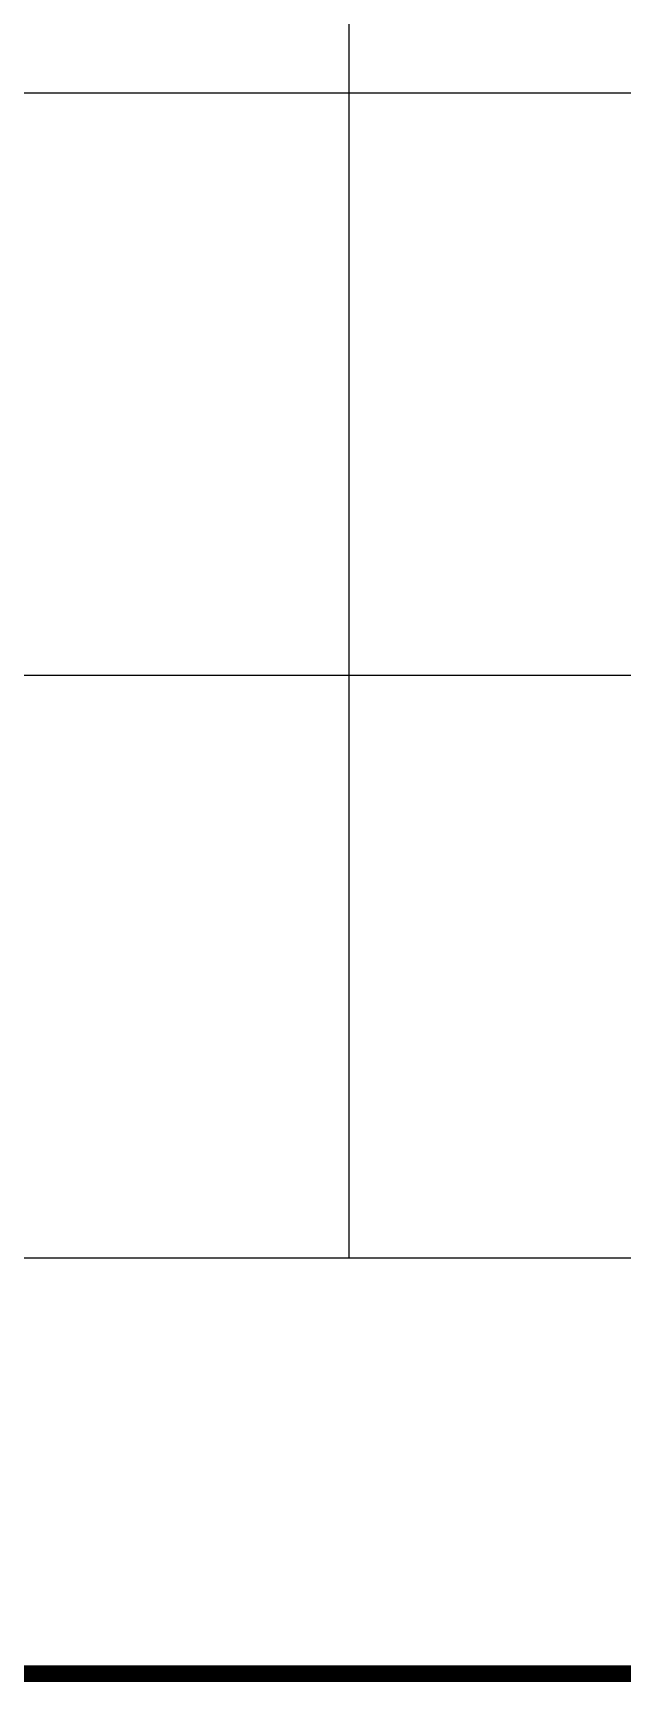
# Model space of a CAD drawing. Header units: millimetres. Extents: x 336 to 634, y 189 to 399.
# Drawn here: x 564.75 to 571.83, y 189.08 to 208.9 of the extents above; entities that cross this region are included whole.
import ezdxf

# ---------------------------------------------------------------- set-up
doc = ezdxf.new("R2010")
doc.units = ezdxf.units.MM

msp = doc.modelspace()

# ---------------------------------------------------------------- linework, layer by layer
at = {"color": 7, "linetype": 'Continuous'}
for p, q in [((568.54993, 194.17685), (568.54993, 229.17685)), ((448.54993, 208.17685), (628.54993, 208.17685)), ((448.54993, 201.17685), (628.54993, 201.17685)), ((361.54993, 194.17685), (628.54993, 194.17685))]:
    msp.add_line(p, q, dxfattribs=at)
at = {"color": 3, "linetype": 'Continuous', "const_width": 0.2}
msp.add_lwpolyline([(336.54993, 189.17685), (633.54993, 189.17685)], dxfattribs=at)

doc.saveas('drawing.dxf')
